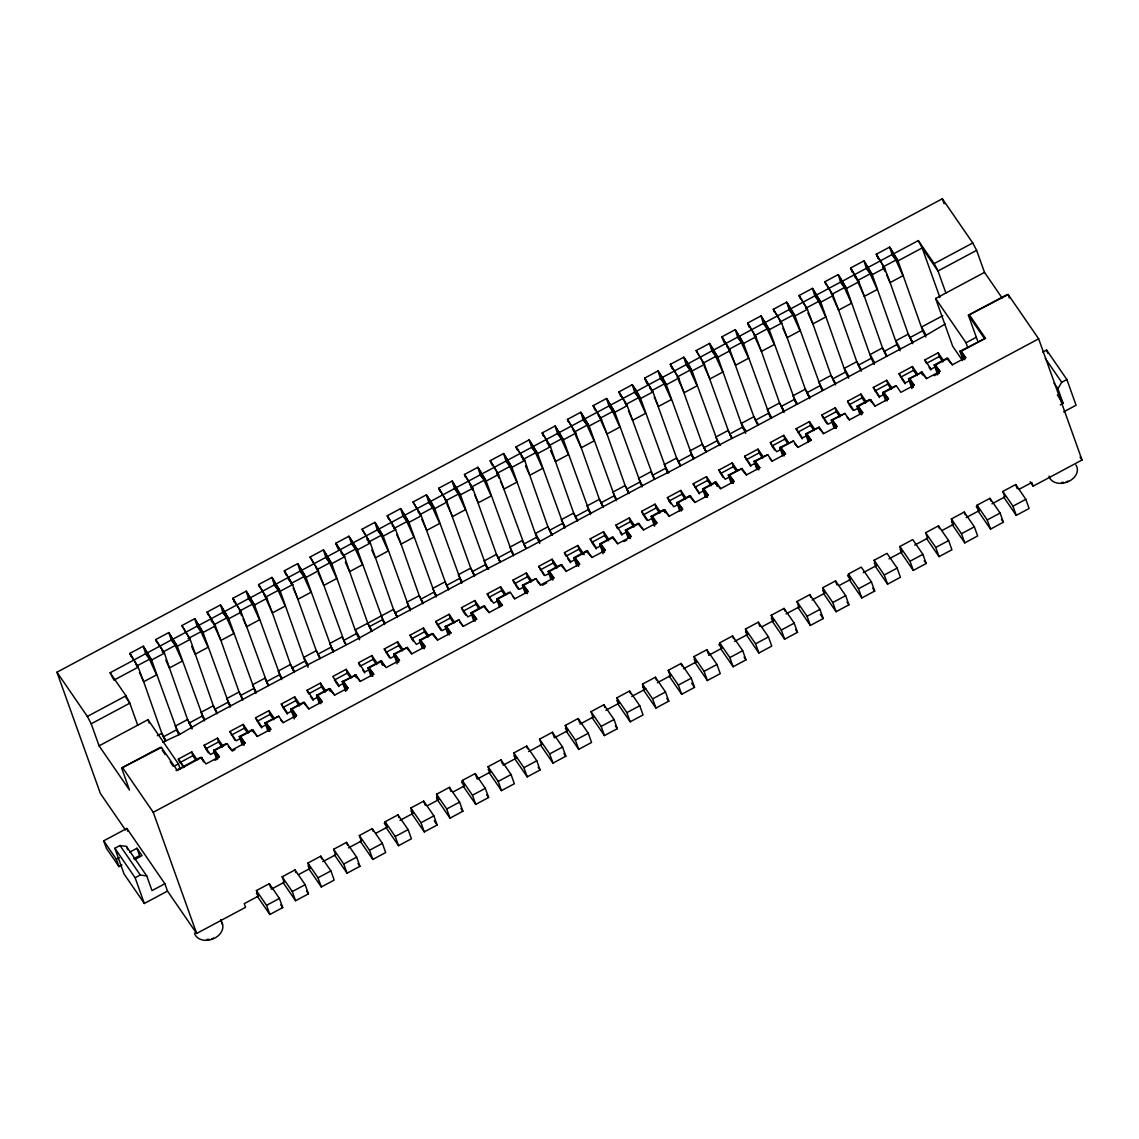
<?xml version="1.0" encoding="UTF-8"?>
<svg xmlns="http://www.w3.org/2000/svg" width="1139" height="1139" viewBox="0 0 1139 1139"><rect width="100%" height="100%" fill="white"/><g stroke="black" fill="none" stroke-linecap="round" stroke-linejoin="round"><path stroke-width="1.5" d="M1060.281 404.914L1063.143 403.391L1057.889 388.698L1061.719 382.277L1066.873 379.529L1046.599 350.029L1042.726 352.093M162.663 742.258L179.706 734.413L204.806 719.72L294.389 671.825C324.572 655.822 355.624 641.001 384.982 623.375L474.55 575.48C504.748 559.477 535.786 544.656 565.158 527.03L654.726 479.135C685.55 464.185 714.922 446.118 745.96 431.61L926.121 335.265L945.27 324.003M125.461 829.947L100.346 793.399L56.95 672.209L942.352 198.756L972.763 242.977L976.621 250.338L984.509 272.378L1002.163 298.062M217.065 713.769L213.32 705.753L190.17 639.378L181.884 625.567L194.755 618.691L203.041 632.501L230.163 707.148M313.367 562.552L310.064 557.028L323.448 549.881L331.734 563.677L356.45 633.597L359.582 639.776M397.24 617.423L393.482 609.408L370.332 543.032L362.045 529.222L374.916 522.345L383.202 536.156L410.339 610.803M487.478 569.415L460.427 494.867L452.14 481.057L438.757 488.218L447.043 502.028L470.706 568.119L458.348 574.725L462.192 582.086L459.401 578.541L446.531 585.418L421.302 515.782L413.016 501.972L426.399 494.824L430.827 501.274L434.685 508.635L461.822 583.268M729.131 432.848L704.429 364.38L696.143 350.584L709.526 343.423L717.812 357.233L742.528 427.139L745.646 433.333M204.436 720.902L177.3 646.269L168.757 632.586L155.63 639.605L164.429 653.145L151.558 660.022L143.272 646.226L129.889 653.373L138.175 667.183L113.985 680.125L110.127 672.765L145.65 653.701L151.558 660.022L178.624 734.584M147.714 652.675L171.391 639.933L177.3 646.269L190.17 639.378L181.884 625.567M173.185 639.05L197.118 626.179L203.041 632.501L215.385 625.895L207.099 612.084L220.496 604.923L228.768 618.733L255.905 693.38M199.183 625.14L222.86 612.412L228.768 618.733L241.126 612.127L232.84 598.317L246.223 591.169L254.51 604.98L281.646 679.613M224.924 611.372L248.601 598.644L254.51 604.98L266.868 598.374L258.581 584.563L271.965 577.402L280.251 591.212L304.981 661.118L308.085 667.312M250.665 597.619L274.342 584.877L280.251 591.212L292.609 584.606L284.323 570.796L297.706 563.634L305.992 577.445L333.129 652.092M276.407 583.851L300.084 571.123L305.992 577.445L318.351 570.838L310.064 557.028M302.134 570.084L325.811 557.355L331.734 563.677L344.59 556.8L335.791 543.275L348.918 536.241L357.461 549.923L384.612 624.556M327.875 556.33L351.552 543.588L357.461 549.923L370.332 543.032L362.045 529.222M353.361 542.705L634.679 392.2L640.588 398.522L667.653 473.069M620.655 396.187L618.918 391.873L632.302 384.711L636.744 391.161L660.421 378.433L666.329 384.754L693.466 459.401M646.966 383.871L644.66 378.105L658.043 370.944L662.485 377.393L686.162 364.665L692.071 371.001L719.136 445.534M672.138 368.666L670.401 364.338L683.784 357.19L688.212 363.64L711.889 350.897L717.812 357.233L730.156 350.627L721.884 336.817L735.267 329.655L743.539 343.465L770.619 418.013M713.954 349.872L737.631 337.144L743.539 343.465L755.897 336.859L747.611 323.049L760.994 315.887L769.281 329.698L796.36 404.245M739.695 336.105L763.372 323.376L769.281 329.698L781.639 323.092L773.353 309.281L786.736 302.134L795.022 315.944L822.087 390.478M765.436 322.351L789.113 309.609L795.022 315.944L807.38 309.338L799.094 295.528L812.477 288.366L820.763 302.177L845.48 372.083L848.612 378.262M791.178 308.584L814.855 295.855L820.763 302.177L833.122 295.57L824.835 281.76L838.219 274.599L846.505 288.409L871.221 358.315L874.353 364.508M816.905 294.816L840.582 282.088L846.505 288.409L858.849 281.803L850.577 267.992L863.96 260.845L872.232 274.656L896.963 344.562L900.095 350.741M842.646 281.048L866.323 268.32L872.232 274.656L884.59 268.049L876.304 254.239L889.687 247.078L897.973 260.888L922.704 330.794L925.836 336.973M868.388 267.295L892.065 254.552L897.973 260.888L922.177 247.946L938.009 270.982L945.897 293.022M894.129 253.527L918.319 240.585L934.165 263.622L938.009 270.982L976.621 250.338M136.58 666.116L149.451 659.225L156.556 674.858L143.685 681.734L161.838 733.288L165.582 741.304M162.322 652.348L175.192 645.471L177.3 646.269L168.757 632.586L171.391 639.933L175.192 645.471L182.297 661.09L169.426 667.967L187.579 719.521L192.05 729.031M188.049 638.58L200.962 631.689L203.041 632.501L194.755 618.691L197.118 626.179L200.962 631.689L208.038 647.322L195.168 654.213L191.608 646.397M213.79 624.827L226.661 617.936L228.768 618.733L220.496 604.923L222.86 612.412L226.661 617.936L233.78 633.569L220.909 640.445L239.062 691.999L242.806 700.015M241.667 615.743L239.532 611.059L252.402 604.183L254.51 604.98L246.223 591.169L248.601 598.644L252.402 604.183L259.507 619.801L246.65 626.678L267.822 684.753M265.273 597.292L278.144 590.415L280.251 591.212L271.965 577.402L274.342 584.877L278.144 590.415L285.248 606.033L272.378 612.924L290.53 664.464L294.275 672.48M316.742 569.771L329.612 562.88L331.734 563.677L323.448 549.881L325.811 557.355L329.612 562.88L336.731 578.512L323.86 585.389L345.032 643.464M343.921 555.234L355.354 549.126L357.461 549.923L348.918 536.241L351.552 543.588L355.354 549.126L362.473 564.745L349.602 571.621L367.755 623.175L371.499 631.191M393.966 528.482L406.837 521.591L408.944 522.388L421.302 515.782L413.016 501.972M445.434 500.946L458.305 494.07L460.427 494.867L472.77 488.261L464.484 474.45L477.882 467.289L486.154 481.099L513.305 555.747M472.6 490.311L471.176 487.193L484.047 480.302L486.154 481.099L498.512 474.493L490.226 460.683L503.609 453.536L511.895 467.332L536.626 537.252L539.744 543.431M499.053 478.109L496.917 473.425L509.788 466.534L511.895 467.332L524.766 460.455L515.967 446.929L529.094 439.91L537.636 453.578L564.773 528.211M522.659 459.658L535.529 452.781L537.636 453.578L550.507 446.687L542.221 432.877L555.092 426L563.378 439.811L590.5 514.458M548.4 445.89L561.299 438.999L563.378 439.811L575.736 433.204L567.45 419.394L580.833 412.233L589.119 426.043L616.242 500.69M574.127 432.137L586.998 425.246L589.119 426.043L601.463 419.437L593.177 405.626L606.574 398.479L614.846 412.29L641.997 486.923M599.869 418.369L612.739 411.492L614.846 412.29L627.205 405.683L618.918 391.873L627.205 405.683L653.9 478.295M702.82 363.313L715.691 356.436L717.812 357.233L709.526 343.423L711.889 350.897L715.691 356.436L722.809 372.054L709.939 378.945L704.244 366.445M780.044 322.024L792.915 315.147L795.022 315.944L786.736 302.134L789.113 309.609L792.915 315.147L800.019 330.766L787.149 337.642L805.301 389.196L809.772 398.707M831.527 294.503L844.383 287.612L846.505 288.409L838.219 274.599L840.582 282.088L844.383 287.612L851.502 303.245L838.631 310.121L856.784 361.675L861.255 371.186M857.254 280.735L870.125 273.844L872.232 274.656L863.96 260.845L866.323 268.32L870.125 273.844L877.244 289.477L864.373 296.354L882.526 347.908L886.27 355.923M885.131 271.652L882.996 266.967L895.866 260.091L897.973 260.888L889.687 247.078L892.065 254.552L895.866 260.091L902.985 275.709L890.114 282.6L908.253 334.14L912.738 343.651M436.08 597.035L408.944 522.388L400.657 508.578L387.274 515.739L395.56 529.55L383.202 536.156L381.138 535.344L377.294 529.834L374.916 522.345L383.202 536.156L377.294 529.834M439.91 491.094L438.757 488.218L447.043 502.028L434.685 508.635L432.578 507.837L428.777 502.299L426.399 494.824L434.685 508.635L428.777 502.299M706.095 452.268L702.35 444.253L678.687 378.148L670.401 364.338L678.687 378.148L666.329 384.754L664.222 383.957L660.421 378.433L658.043 370.944L666.329 384.754L662.485 377.393M696.143 350.584L704.429 364.38L692.071 371.001L689.963 370.189L686.162 364.665L683.784 357.19L692.071 371.001L688.212 363.64M56.95 672.209L87.361 716.445L125.973 695.801L129.818 703.162L137.705 725.201M934.165 263.622L972.763 242.977M216.424 758.574L213.648 750.345L214.872 750.359L219.3 756.809L205.917 763.956L201.489 757.506L177.285 770.448L161.453 747.412L160.229 747.398L121.617 768.042L129.504 790.067L99.093 745.846L91.205 723.806L129.818 703.162L125.86 697.395M99.093 745.846L147.999 719.691L178.41 763.927L180.176 768.868M962.512 360.536L952.702 346.27L935.603 298.532L984.509 272.378M157.31 735.709L161.838 733.288L165.696 740.649L163.418 736.819L176.289 729.942L179.706 734.413L175.221 726.127L187.579 719.521L192.064 727.807L189.145 723.051L202.016 716.175L204.806 719.72L200.962 712.359L213.32 705.753L217.165 713.114L214.887 709.298L227.757 702.407L230.548 705.952L226.704 698.606L239.062 691.999L242.906 699.346L240.628 695.53L253.499 688.654L256.289 692.199L252.445 684.838L264.789 678.232L268.647 685.593L266.369 681.763L279.24 674.886L282.031 678.431L278.172 671.07L290.53 664.464L294.389 671.825L292.111 667.995L304.981 661.118L308.398 665.589L303.914 657.317L316.272 650.696L292.609 584.606L284.323 570.796L286.06 575.124M942.807 315.66L921.65 326.978L926.121 335.265M731.836 438.501L729.658 434.016L742.528 427.139L745.96 431.61L741.475 423.324L753.833 416.717L730.156 350.627L721.884 336.817L724.19 342.583M845.48 372.083L832.623 378.974L835.513 384.939M871.221 358.315L858.35 365.206L861.269 369.947L856.784 361.675L844.426 368.281L848.911 376.553M896.963 344.562L884.092 351.438L887.01 356.18L882.526 347.908L870.168 354.514L874.652 362.786M922.704 330.794L909.833 337.671L912.738 342.426L908.253 334.14L895.909 340.746L900.394 349.032M121.617 768.042L161.453 747.412M978.074 342.198L968.421 315.218L1008.243 294.588L1038.654 338.824L1082.05 459.999L1033.144 486.154L1030.14 481.783M191.751 751.911L178.367 759.072L179.934 762.603L192.804 755.726L191.751 751.911L197.175 759.813M205.148 747.668L204.095 745.305L217.478 738.157L222.917 746.059M235.033 740.35L229.836 731.551L243.219 724.39L248.658 732.292M268.961 710.622L270.014 714.438L257.143 721.314L255.577 717.784L268.961 710.622L274.385 718.524M282.358 706.379L281.319 704.016L294.702 696.869L300.127 704.756M320.443 683.101L321.497 686.902L308.626 693.793L307.06 690.262L320.443 683.101L325.868 691.003M351.609 677.235L346.171 669.333L332.787 676.495L339.123 685.706L343.594 683.329M371.912 655.566L372.966 659.381L360.109 666.258L358.529 662.727L371.912 655.566L377.351 663.468M389.467 657.773L384.27 648.959L397.653 641.812L403.078 649.714M413.386 641.371L410.012 635.206L423.395 628.045L428.819 635.946M449.136 614.277L450.19 618.093L437.319 624.969L435.753 621.438L449.136 614.277L454.561 622.179M462.534 610.034L461.48 607.671L474.863 600.524L480.302 608.411M491.507 601.392L487.221 593.917L500.605 586.756L506.043 594.658M526.346 572.988L527.4 576.804L514.529 583.681L512.963 580.15L526.346 572.988L531.771 580.89M543.901 575.181L538.704 566.382L552.088 559.221L557.512 567.122M577.829 545.467L578.883 549.269L566.012 556.159L564.446 552.614L577.829 545.467L584.165 554.679M591.226 541.21L590.173 538.861L603.556 531.699L608.995 539.601M629.298 517.932L630.365 521.747L617.495 528.624L615.914 525.093L629.298 517.932L634.736 525.834M655.039 504.178L656.092 507.98L643.222 514.871L641.656 511.326L655.039 504.178L660.463 512.066M670.771 503.737L667.397 497.572L680.78 490.411L686.205 498.312M699.232 493.913L693.138 483.804L706.522 476.643L711.946 484.545M723.165 477.526L718.866 470.037L732.249 462.89L737.688 470.777M750.715 466.392L744.607 456.269L757.99 449.122L763.429 457.024M771.402 444.865L770.348 442.516L783.732 435.354L789.17 443.256M802.183 438.871L796.09 428.748L809.473 421.587L814.898 429.488M835.214 407.833L836.268 411.635L823.397 418.526L821.831 414.98L835.214 407.833L840.639 415.721M848.612 403.576L847.558 401.227L860.942 394.066L866.38 401.967M879.408 397.582L873.3 387.459L886.683 380.298L892.122 388.2M900.095 376.055L899.041 373.692L912.424 366.544L917.863 374.432M925.822 362.287L924.783 359.938L938.166 352.777L943.59 360.679M217.478 738.157L218.546 741.959L205.675 748.85L208.38 752.794M231.416 735.082L244.273 728.205L243.219 724.39M294.702 696.869L295.756 700.67L282.885 707.561L287.412 714.139M334.368 680.026L347.238 673.149L346.171 669.333M385.836 652.505L398.707 645.614L397.653 641.812M411.578 638.737L424.448 631.86L423.395 628.045M474.863 600.524L475.931 604.325L463.06 611.216L465.78 615.16M488.802 597.448L501.673 590.557L500.605 586.756M540.27 569.913L553.141 563.036L552.088 559.221M603.556 531.699L604.624 535.515L591.753 542.392L596.281 548.97M668.963 501.103L681.834 494.226L680.78 490.411M694.705 487.335L707.575 480.459L706.522 476.643M720.446 473.568L733.317 466.691L732.249 462.89M746.187 459.814L759.058 452.923L757.99 449.122M783.732 435.354L784.785 439.17L771.915 446.047L774.634 449.99M797.656 432.279L810.527 425.402L809.473 421.587M860.942 394.066L862.009 397.881L849.139 404.758L852.755 410.026M874.88 390.99L887.751 384.114L886.683 380.298M900.607 377.223L913.478 370.346L912.424 366.544M926.349 363.469L939.219 356.578L938.166 352.777M173.996 766.276L178.41 763.927M967.78 347.694L966.014 342.754L976.308 337.258M215.015 760.283L217.876 758.759L213.648 750.345L226.006 743.739L227.216 743.753L231.658 750.202L245.042 743.041L240.6 736.591L239.389 736.577L242.166 744.806M267.907 731.053L265.131 722.809L266.341 722.824L270.783 729.273L257.4 736.435L252.958 729.985L251.747 729.971L239.389 736.577L243.618 744.991M294.204 718.937L290.858 709.056L303.216 702.436L304.44 702.45L308.868 708.914L322.252 701.752L317.824 695.303L316.599 695.288L319.376 703.518M320.828 703.703L316.599 695.288L328.957 688.682L330.182 688.696L334.61 695.146L347.993 687.984L343.565 681.535L342.341 681.521L345.672 691.401M397.155 663.88L393.823 654L395.034 654.014L399.476 660.463L386.093 667.611L381.65 661.161L380.44 661.147L368.082 667.753L370.858 675.997M448.068 634.708L445.292 626.464L446.516 626.478L450.944 632.928L437.561 640.09L433.133 633.64L431.909 633.626L419.551 640.232L422.341 648.475M473.81 620.94L471.033 612.711L483.392 606.105L484.602 606.119L489.044 612.568L502.427 605.407L497.985 598.957L496.775 598.943L499.551 607.172M500.292 605.962L496.775 598.943L509.133 592.337L510.343 592.351L514.785 598.801L528.169 591.639L523.726 585.19L522.516 585.175L525.293 593.419M576.761 565.884L573.985 557.654L575.209 557.669L579.637 564.118L566.254 571.265L561.826 564.816L560.602 564.802L548.243 571.408L551.034 579.651M603.058 553.768L599.726 543.887L600.951 543.901L605.379 550.351L591.995 557.512L587.567 551.062L586.343 551.048L573.985 557.654L578.213 566.069M628.244 538.363L625.468 530.119L626.678 530.133L631.12 536.583L617.737 543.744L613.295 537.295L612.084 537.281L599.726 543.887L603.955 552.301M654.541 526.246L651.209 516.366L652.419 516.38L656.861 522.829L643.478 529.977L639.036 523.527L637.826 523.513L625.468 530.119L629.696 538.548M651.209 516.366L656.861 522.829L655.423 524.78L651.209 516.366L663.553 509.759L664.777 509.774L669.219 516.223L682.603 509.062L678.161 502.612L676.936 502.598L679.727 510.827M676.936 502.598L682.603 509.062L681.165 511.012L676.936 502.598L689.294 495.992L690.519 496.006L694.947 502.456L708.33 495.294L703.902 488.845L702.678 488.83L705.454 497.074M731.195 483.306L728.419 475.063L729.643 475.077L734.071 481.541L720.688 488.688L716.26 482.238L715.036 482.224L702.678 488.83L706.906 497.245M885.629 400.729L882.853 392.485L884.063 392.499L888.505 398.949L875.122 406.11L870.68 399.661L869.47 399.647L857.112 406.253L859.888 414.482M887.082 400.9L882.853 392.485L895.211 385.879L896.421 385.893L900.864 392.343L914.247 385.196L909.805 378.732L908.595 378.718L911.926 388.613M962.839 359.44L960.063 351.196L961.288 351.211L965.715 357.66L952.332 364.822L947.904 358.372L946.68 358.358L934.322 364.964L937.668 374.845M969.645 315.232L985.477 338.269L960.063 351.196L964.292 359.611M214.872 750.359L227.216 743.753M240.6 736.591L252.958 729.985M266.341 722.824L278.699 716.217L283.127 722.667L296.524 715.52L292.082 709.056L290.858 709.056L295.086 717.47L296.524 715.52L290.858 709.056M292.082 709.056L304.44 702.45M317.824 695.303L330.182 688.696M343.565 681.535L355.909 674.929L360.351 681.378L373.734 674.217L369.292 667.767L368.082 667.753L372.311 676.182M369.292 667.767L381.65 661.161M395.034 654.014L407.392 647.408L411.82 653.857L425.217 646.696L420.775 640.246L419.551 640.232L423.779 648.646M420.775 640.246L433.133 633.64M446.516 626.478L458.875 619.872L463.302 626.322L476.686 619.175L472.258 612.725L471.033 612.711L475.262 621.125M472.258 612.725L484.602 606.119M497.985 598.957L510.343 592.351M523.726 585.19L536.085 578.584L540.512 585.033L553.91 577.872L549.468 571.422L548.243 571.408L552.472 579.836M549.468 571.422L561.826 564.816M575.209 557.669L587.567 551.062M600.951 543.901L613.295 537.295M626.678 530.133L639.036 523.527M652.419 516.38L664.777 509.774M678.161 502.612L690.519 496.006M703.902 488.845L716.26 482.238M729.643 475.077L741.987 468.471L746.429 474.92L759.813 467.773L755.371 461.323L754.16 461.309L756.937 469.539M755.371 461.323L767.729 454.717L772.171 461.167L785.554 454.005L781.112 447.556L779.902 447.542L782.678 455.785M781.112 447.556L793.47 440.95L797.912 447.399L811.295 440.238L806.853 433.788L805.629 433.774L808.419 442.017M806.853 433.788L819.212 427.182L823.639 433.632L837.023 426.484L832.595 420.035L831.37 420.02L834.147 428.25M832.595 420.035L844.953 413.429L849.381 419.878L862.764 412.717L858.336 406.267L857.112 406.253L861.34 414.667M858.336 406.267L870.68 399.661M884.063 392.499L896.421 385.893M909.805 378.732L922.163 372.126L926.605 378.589L939.988 371.428L935.546 364.978L934.322 364.964L938.55 373.378L934.265 375.671M935.546 364.978L947.904 358.372M961.288 351.211L985.477 338.269M214.901 752.139L210.43 754.531L204.095 745.305M240.642 738.371L236.172 740.763L229.836 731.551M266.369 724.618L261.913 726.995L255.577 717.784M292.111 710.85L287.654 713.242L281.319 704.016M317.852 697.082L313.396 699.474L307.06 690.262M369.335 669.561L364.864 671.939L358.529 662.727M395.062 655.793L390.606 658.185L384.27 648.959M420.804 642.026L416.347 644.418L410.012 635.206M446.545 628.272L442.089 630.65L435.753 621.438M472.286 614.505L467.816 616.897L461.48 607.671M498.028 600.737L493.557 603.129L487.221 593.917M523.755 586.984L519.299 589.361L512.963 580.15M549.496 573.216L545.04 575.594L538.704 566.382M575.238 559.448L570.781 561.84L564.446 552.614M600.979 545.681L596.509 548.073L590.173 538.861M626.721 531.927L622.25 534.305L615.914 525.093M652.448 518.16L647.991 520.551L641.656 511.326M678.189 504.392L673.733 506.784L667.397 497.572M703.93 490.638L699.474 493.016L693.138 483.804M729.672 476.871L725.201 479.248L718.866 470.037M755.413 463.103L750.943 465.495L744.607 456.269M781.14 449.336L776.684 451.727L770.348 442.516M806.882 435.582L802.426 437.96L796.09 428.748M832.623 421.814L828.167 424.206L821.831 414.98M858.365 408.047L853.894 410.439L847.558 401.227M884.106 394.293L879.635 396.671L873.3 387.459M909.833 380.526L905.377 382.903L899.041 373.692M935.575 366.758L931.118 369.15L924.783 359.938M232.171 751.114L235.033 749.576M542.463 585.19L546.748 582.883M623.973 541.595L626.834 540.071M257.286 896.236L269.843 914.489L282.714 907.612L279.425 898.429L269.288 883.693L256.417 890.57L258.382 896.08L244.23 903.654L245.54 907.327L196.648 933.467L153.252 812.292L1038.654 338.824M121.93 865.028L118.997 866.608L106.326 848.171L103.692 840.824L126.856 828.437L164.87 883.736L167.504 891.082L196.648 933.467M167.504 891.082L144.34 903.469L124.066 873.983L114.854 848.27L120.008 845.522L126.472 846.434L146.746 875.934L152 890.613L164.87 883.736M118.997 866.608L116.363 859.262L119.296 857.695M129.604 852.186L136.951 848.256L142.019 855.617L134.673 859.561M133.704 858.735L139.584 855.588L136.951 848.256M144.34 903.469L135.128 877.756L140.282 875.008L146.746 875.934M1063.712 411.834L1076.07 405.228L1066.873 379.529M271.253 889.203L284.124 882.312L282.159 876.802L295.029 869.925L305.167 884.676L308.441 893.844L295.57 900.735L283.027 882.483M298.418 874.667L309.865 868.559L307.886 863.049L320.757 856.158L330.894 870.908L334.183 880.091L321.312 886.968L308.769 868.715M322.736 861.668L335.606 854.791L333.627 849.281L346.498 842.404L356.635 857.14L359.924 866.323L347.053 873.2L334.51 854.948M348.477 847.9L361.348 841.023L359.369 835.513L372.239 828.637L382.377 843.373L385.665 852.556L372.795 859.447L360.237 841.18M375.642 833.378L387.075 827.256L385.11 821.746L397.981 814.869L408.118 829.619L411.407 838.802L398.536 845.679L385.979 827.427M399.946 820.379L412.816 813.502L410.852 807.992L423.722 801.101L433.859 815.851L437.134 825.035L424.278 831.911L411.72 813.659M427.111 805.857L438.558 799.735L436.579 794.225L449.449 787.348L459.587 802.084L462.875 811.267L450.005 818.158L436.493 798.496M461.466 781.98L464.299 785.967L462.32 780.457L475.191 773.58L485.328 788.33L488.617 797.499L475.746 804.39L463.203 786.138M488.19 769.523L490.041 772.214L488.062 766.704L500.932 759.813L511.069 774.563L514.358 783.746L501.487 790.623L488.93 772.37M513.888 755.783L515.768 758.446L513.803 752.936L526.674 746.059L536.811 760.795L540.1 769.978L527.229 776.855L514.671 758.602M541.509 744.678L539.544 739.168L552.415 732.292L562.552 747.042L565.827 756.211L552.97 763.102L540.413 744.835M565.357 728.262L567.25 730.911L565.271 725.415L578.142 718.524L588.279 733.274L591.568 742.457L578.697 749.334L566.154 731.081M592.992 717.157L591.013 711.647L603.884 704.756L614.021 719.506L617.31 728.689L604.439 735.566L591.896 717.314M616.84 700.727L618.733 703.389L616.754 697.88L629.625 691.003L639.762 705.739L643.051 714.922L630.18 721.813L617.623 703.546M642.581 686.974L644.46 689.622L642.496 684.112L655.366 677.235L665.503 691.985L668.792 701.154L655.922 708.045L643.364 689.793M670.202 675.868L668.237 670.358L681.108 663.468L691.245 678.218L694.519 687.401L681.663 694.277L669.106 676.025M694.05 659.438L695.943 662.101L693.964 656.591L706.835 649.714L716.972 664.45L720.261 673.633L707.39 680.51L694.847 662.257M708.6 655.338L721.685 648.333L719.706 642.823L732.576 635.946L742.713 650.696L746.002 659.865L733.132 666.756L720.588 648.49M745.532 631.917L747.426 634.565L745.447 629.07L758.318 622.179L768.455 636.929L771.744 646.112L758.873 652.989L746.316 634.736M771.274 618.15L773.153 620.812L771.188 615.302L784.059 608.411L794.196 623.161L797.485 632.344L784.614 639.221L772.057 620.969M798.895 607.044L796.93 601.534L809.801 594.658L819.938 609.393L823.212 618.577L810.356 625.468L797.798 607.201M812.093 599.982L824.636 593.277L822.657 587.767L835.528 580.89L845.665 595.64L848.954 604.823L836.083 611.7L823.54 593.447M838.93 585.631L850.377 579.523L848.398 574.013L861.269 567.122L871.406 581.872L874.695 591.056L861.824 597.932L849.281 579.68M863.248 572.632L876.119 565.756L874.14 560.246L887.01 553.369L897.148 568.105L900.436 577.288L887.566 584.165L875.008 565.912M888.99 558.879L901.846 551.988L899.881 546.478L912.752 539.601L922.889 554.351L926.178 563.52L913.307 570.411L900.75 552.159M914.717 545.111L927.587 538.22L925.623 532.725L938.493 525.834L948.63 540.584L951.905 549.767L939.049 556.644L926.491 538.391M941.896 530.575L953.329 524.467L951.35 518.957L964.22 512.08L974.358 526.816L977.646 535.999L964.776 542.876L952.232 524.623M966.199 517.576L979.07 510.699L977.091 505.189L989.962 498.312L1000.099 513.048L1003.388 522.232L990.517 529.122L977.974 510.856M991.941 503.822L1004.812 496.931L1002.833 491.422L1015.703 484.545L1025.84 499.295L1029.129 508.478L1016.259 515.355L1003.701 497.102M452.995 792.018L463.972 786.138M490.624 771.886L477.17 779.09L475.191 773.58M503.167 765.18L517.291 757.634M528.638 751.555L542.378 744.223M567.464 730.797L554.38 737.801L552.415 732.292M580.007 724.091L594.131 716.545M605.863 710.266L619.217 703.133M631.761 696.427L645.87 688.867M657.331 682.745L670.956 675.455M683.5 668.75L696.057 662.044M734.555 641.456L747.796 634.366M761.72 626.92L774.463 620.114M786.024 613.921L799.55 606.703M1019.092 489.3L1031.834 482.48L1033.144 486.154M269.843 914.489L266.554 905.32L279.425 898.429M295.57 900.735L292.296 891.552L305.167 884.676M321.312 886.968L318.023 877.785L330.894 870.908M347.053 873.2L343.764 864.031L356.635 857.14M372.795 859.447L369.506 850.264L382.377 843.373M398.536 845.679L395.247 836.496L408.118 829.619M424.278 831.911L420.989 822.728L433.859 815.851M450.005 818.158L446.716 808.975L459.587 802.084M475.746 804.39L472.457 795.207L485.328 788.33M501.487 790.623L498.199 781.439L511.069 774.563M527.229 776.855L523.94 767.686L536.811 760.795M552.97 763.102L549.681 753.918L562.552 747.042M578.697 749.334L575.409 740.151L588.279 733.274M604.439 735.566L601.15 726.383L614.021 719.506M630.18 721.813L626.891 712.63L639.762 705.739M655.922 708.045L652.633 698.862L665.503 691.985M681.663 694.277L678.374 685.094L691.245 678.218M707.39 680.51L704.101 671.341L716.972 664.45M733.132 666.756L729.843 657.573L742.713 650.696M758.873 652.989L755.584 643.806L768.455 636.929M784.614 639.221L781.326 630.038L794.196 623.161M810.356 625.468L807.067 616.284L819.938 609.393M836.083 611.7L832.794 602.517L845.665 595.64M861.824 597.932L858.535 588.749L871.406 581.872M887.566 584.165L884.277 574.996L897.148 568.105M913.307 570.411L910.018 561.228L922.889 554.351M939.049 556.644L935.76 547.46L948.63 540.584M964.776 542.876L961.487 533.707L974.358 526.816M990.517 529.122L987.228 519.939L1000.099 513.048M1016.259 515.355L1012.97 506.172L1025.84 499.295M922.163 372.126L908.595 378.718L912.809 387.146M844.953 413.429L831.37 420.02L835.599 428.435M819.212 427.182L805.629 433.774L809.16 440.793M793.47 440.95L779.902 447.542L784.116 455.956M767.729 454.717L754.16 461.309L758.389 469.724M741.987 468.471L728.419 475.063L732.648 483.491M536.085 578.584L522.516 585.175L526.731 593.59M458.875 619.872L445.292 626.464L449.521 634.879M407.392 647.408L393.823 654L398.038 662.414M355.909 674.929L342.341 681.521L346.569 689.935M278.699 716.217L265.131 722.809L269.345 731.224M203.924 762.062L201.489 757.506L200.265 757.492L176.075 770.434L177.285 770.448M882.996 266.967L884.59 268.049L890.114 282.6L886.555 274.784M807.921 312.94L812.89 323.889L807.38 309.338L805.786 308.256L818.656 301.379L820.763 302.177L812.477 288.366L814.855 295.855L818.656 301.379L825.761 316.998L812.89 323.889L831.043 375.429L835.528 383.715L831.043 375.429L818.685 382.035L823.17 390.321L819.753 385.85L806.882 392.727L809.786 397.483L805.301 389.196L792.958 395.803L797.428 404.089L794.011 399.618L781.14 406.495L784.045 412.475M678.687 378.148L677.093 377.08L689.963 370.189L697.068 385.822L684.197 392.699L678.517 380.198M496.917 473.425L498.512 474.493L525.207 547.119M471.176 487.193L472.77 488.261L496.447 554.366L500.192 562.381M239.532 611.059L241.126 612.127L246.65 626.678L243.091 618.876M608.938 405.954L614.846 412.29L606.574 398.479L608.938 405.954L612.739 411.492L619.858 427.111L606.987 433.987L625.14 485.541L628.885 493.557M583.196 419.722L589.119 426.043L580.833 412.233L583.196 419.722L586.998 425.246L594.117 440.878L581.246 447.755L599.399 499.309L603.143 507.325M557.469 433.489L563.378 439.811L555.092 426L557.469 433.489L561.299 438.999L568.375 454.632L555.505 461.523L573.657 513.063L577.402 521.078M546.962 442.9L550.507 446.687L555.505 461.523L550.536 450.588M531.728 447.243L537.636 453.578L529.094 439.91L531.728 447.243L535.529 452.781L542.634 468.4L529.763 475.276L547.916 526.83L551.66 534.846M521.221 456.654L524.766 460.455L529.763 475.276L525.506 465.908M505.987 461.01L511.895 467.332L503.609 453.536L505.987 461.01L509.788 466.534L516.907 482.167L504.036 489.044L500.477 481.228M480.245 474.778L486.154 481.099L477.882 467.289L480.245 474.778L484.047 480.302L491.165 495.935L478.295 502.812L474.735 494.995M454.504 488.531L460.427 494.867L452.14 481.057L454.504 488.531L458.305 494.07L465.424 509.688L452.553 516.579L446.858 504.079M403.035 516.067L408.944 522.388L400.657 508.578L403.035 516.067L406.837 521.591L413.941 537.224L401.07 544.1L419.223 595.654L422.968 603.67M366.786 539.245L370.332 543.032L368.224 542.235L381.138 535.344L388.214 550.977L375.343 557.868L371.784 550.052M341.045 552.999L344.59 556.8L349.602 571.621L345.331 562.253M162.065 650.611L164.429 653.145L169.426 667.967L165.867 660.164M965.715 357.66L960.063 351.196L964.89 359.568M946.68 358.358L952.332 364.822M939.988 371.428L934.322 364.964L939.148 373.336M926.605 378.589L920.938 372.111L922.519 374.831M914.247 385.196L908.595 378.718L913.407 387.089M882.853 392.485L888.505 398.949M869.47 399.647L875.122 406.11M862.764 412.717L857.112 406.253L861.924 414.624M847.117 417.287L849.381 419.878M837.023 426.484L831.37 420.02L836.183 428.378M819.126 428.463L823.639 433.632M811.295 440.238L805.629 433.774L809.644 440.75M794.509 443.527L797.912 447.399M785.554 454.005L779.902 447.542L783.917 454.518M769.907 458.576L772.171 461.167M759.813 467.773L754.16 461.309L758.973 469.667M741.902 469.752L746.429 474.92M734.071 481.541L728.419 475.063L733.231 483.434M717.399 486.296L715.036 482.224L720.688 488.688M708.33 495.294L702.678 488.83L707.49 497.202M689.294 495.992L694.947 502.456M665.133 512.465L663.553 509.759L669.219 516.223M637.826 523.513L643.478 529.977M631.12 536.583L625.468 530.119L630.28 538.491M612.084 537.281L617.737 543.744M605.379 550.351L599.726 543.887L604.538 552.258M586.343 551.048L591.995 557.512M579.637 564.118L573.985 557.654L578.797 566.012M560.602 564.802L566.254 571.265M553.91 577.872L548.243 571.408L553.07 579.779M537.124 581.161L540.512 585.033M528.169 591.639L522.516 585.175L527.329 593.547M512.522 596.21L514.785 598.801M496.775 598.943L502.427 605.407M484.516 607.386L489.044 612.568M471.033 612.711L476.686 619.175M459.914 622.449L463.302 626.322M450.944 632.928L445.292 626.464L449.307 633.441M431.909 633.626L437.561 640.09M425.217 646.696L419.551 640.232L424.377 648.604M407.306 648.675L411.82 653.857M399.476 660.463L393.823 654L398.636 662.357M382.804 665.219L380.44 661.147L384.954 666.329M373.734 674.217L368.082 667.753L372.894 676.125M360.351 681.378L354.699 674.914L356.407 677.648M347.993 687.984L342.341 681.521L347.153 689.892M330.538 691.387L328.957 688.682L334.61 695.146M316.599 695.288L322.252 701.752M303.216 702.436L308.868 708.914M280.877 720.09L283.127 722.667M270.783 729.273L265.131 722.809L269.943 731.181M251.747 729.971L257.4 736.435M245.042 743.041L239.389 736.577L244.202 744.949M228.27 746.316L231.658 750.202M213.648 750.345L219.3 756.809M854.535 276.521L858.849 281.803L864.373 296.354L857.966 282.301M830.957 292.922L833.122 295.57L838.631 310.121L832.936 297.621M779.475 320.458L781.639 323.092L787.149 337.642L782.892 328.274M753.747 334.225L755.897 336.859L761.421 351.41L779.56 402.964L784.045 411.236L779.56 402.964L767.216 409.57L771.701 417.842L768.27 413.372L755.399 420.263L757.577 424.733M726.924 346.669L730.156 350.627L728.561 349.545L741.432 342.668L743.539 343.465L735.267 329.655L737.631 337.144L741.432 342.668L748.551 358.287L735.68 365.178L729.273 351.111M702.265 361.746L704.429 364.38M649.714 387.958L652.946 391.916L676.609 458.02L680.353 466.036M625.055 403.035L627.205 405.683L625.61 404.601L638.481 397.725L640.588 398.522L652.946 391.916L644.66 378.105L652.946 391.916L651.351 390.848L664.222 383.957L671.327 399.59L658.456 406.466L654.199 397.084M598.231 415.479L601.463 419.437L606.987 433.987L600.58 419.935M572.49 429.246L575.736 433.204L581.246 447.755L575.551 435.255M469.539 484.303L472.77 488.261L464.484 474.45L465.652 477.326M444.879 499.38L447.043 502.028M418.056 511.824L421.302 515.782L419.707 514.714L432.578 507.837L439.682 523.456L426.812 530.333L421.843 519.398M392.314 525.592L395.56 529.55L401.07 544.1L396.813 534.732M316.186 568.204L318.351 570.838L323.86 585.389L318.165 572.889M288.281 579.324L292.609 584.606L291.014 583.524L303.885 576.647L305.992 577.445L297.706 563.634L300.084 571.123L303.885 576.647L310.99 592.28L298.119 599.157L293.15 588.222M263.622 594.401L266.868 598.374L272.378 612.924L265.985 598.858M211.071 620.613L215.385 625.895L220.909 640.445L214.502 626.379M136.011 664.55L138.175 667.183L143.685 681.734L139.428 672.366M184.005 766.86L178.367 759.072L183.635 767.572M976.237 506.713L979.07 510.699M951.435 521.804L953.329 524.467M899.967 549.34L901.846 551.988M874.225 563.093L876.119 565.756M847.544 575.537L850.377 579.523M822.742 590.628L824.636 593.277M718.851 644.347L721.685 648.333M436.664 797.072L438.558 799.735M410.923 810.84L412.816 813.502M384.242 823.283L387.075 827.256M256.503 893.417L258.382 896.08M1045.303 358.401L1061.719 382.277M1054.031 383.088L1057.889 388.698M1057.348 394.962L1063.143 403.391M1080.043 457.081L1082.05 459.999M984.267 338.255L968.421 315.218L1007.033 294.574L1008.243 294.588L1009.282 297.977M935.603 298.532L966.014 342.754M939.219 356.578L942.836 361.846M929.068 367.413L930.876 370.047M1002.833 491.422L1012.97 506.172M913.478 370.346L917.109 375.614M1001.452 519.427L1003.388 522.232M901.519 378.547L905.135 383.815M977.091 505.189L987.228 519.939M887.751 384.114L891.367 389.381M951.35 518.957L961.487 533.707M862.009 397.881L865.626 403.135M925.623 532.725L935.76 547.46M836.268 411.635L839.884 416.902M924.242 560.715L926.178 563.52M824.309 419.835L827.014 423.779M899.881 546.478L910.018 561.228M810.527 425.402L814.143 430.67M874.14 560.246L884.277 574.996M784.785 439.17L787.505 443.114M872.759 588.251L874.695 591.056M848.398 574.013L858.535 588.749M759.058 452.923L762.674 458.191M847.032 602.004L848.954 604.823M822.657 587.767L832.794 602.517M733.317 466.691L736.022 470.635M820.322 614.362L823.212 618.577M796.93 601.534L807.067 616.284M707.575 480.459L711.192 485.727M795.549 629.54L797.485 632.344M771.188 615.302L781.326 630.038M681.834 494.226L685.45 499.48M745.447 629.07L755.584 643.806M656.092 507.98L659.723 513.248M744.066 657.061L746.002 659.865M644.133 516.181L646.852 520.124M719.706 642.823L729.843 657.573M630.365 521.747L633.982 527.015M620.2 532.582L622.008 535.216M693.964 656.591L704.101 671.341M604.624 535.515L608.24 540.783M691.629 683.186L694.519 687.401M668.237 670.358L678.374 685.094M578.883 549.269L582.499 554.536M666.856 698.349L668.792 701.154M567.82 558.793L570.539 562.737M642.496 684.112L652.633 698.862M553.141 563.036L556.757 568.304M616.754 697.88L626.891 712.63M527.4 576.804L531.03 582.072M615.373 725.885L617.31 728.689M515.44 585.005L518.16 588.948M591.013 711.647L601.15 726.383M501.673 590.557L504.378 594.515M565.271 725.415L575.409 740.151M475.931 604.325L478.636 608.283M563.905 753.406L565.827 756.211M539.544 739.168L549.681 753.918M450.19 618.093L453.806 623.36M538.163 767.173L540.1 769.978M438.23 626.293L440.935 630.237M513.803 752.936L523.94 767.686M424.448 631.86L428.065 637.114M488.062 766.704L498.199 781.439M398.707 645.614L402.338 650.882M486.68 794.695L488.617 797.499M462.32 780.457L472.457 795.207M372.966 659.381L376.596 664.649M460.953 808.462L462.875 811.267M362.814 670.216L364.622 672.85M436.579 794.225L446.716 808.975M347.238 673.149L350.855 678.417M434.244 820.82L437.134 825.035M335.265 681.35L338.895 686.603M410.852 807.992L420.989 822.728M321.497 686.902L325.113 692.17M310.434 696.427L313.154 700.371M385.11 821.746L395.247 836.496M295.756 700.67L299.372 705.938M359.369 835.513L369.506 850.264M270.014 714.438L273.645 719.706M357.988 863.519L359.924 866.323M258.055 722.639L261.671 727.906M333.627 849.281L343.764 864.031M244.273 728.205L247.903 733.459M307.886 863.049L318.023 877.785M308.014 865.868L309.865 868.559M218.546 741.959L222.162 747.227M149.451 659.225L145.65 653.701L143.272 646.226L151.558 660.022M306.519 891.04L308.441 893.844M282.159 876.802L292.296 891.552M192.804 755.726L195.524 759.67M280.778 904.807L282.714 907.612M110.127 672.765L125.973 695.801M162.208 750.274L165.183 754.602M170.124 761.792L173.1 766.12M256.417 890.57L266.554 905.32M122.841 768.056L153.252 812.292M120.008 845.522L140.282 875.008M114.854 848.27L135.128 877.756M103.692 840.824L116.363 859.262M524.766 460.455L515.967 446.929L517.12 449.805M344.59 556.8L335.791 543.275L338.112 549.026M164.429 653.145L155.63 639.605L156.783 642.496M715.036 482.224L717.598 486.325M663.553 509.759L665.261 512.493M380.44 661.147L383.003 665.247M328.957 688.682L330.666 691.416M884.59 268.049L876.304 254.239L878.041 258.553M858.849 281.803L850.577 267.992L852.299 272.321M833.122 295.57L824.835 281.76L825.989 284.636M807.38 309.338L799.094 295.528L800.247 298.404M781.639 323.092L773.353 309.281L774.506 312.171M755.897 336.859L747.611 323.049L749.348 327.377M601.463 419.437L593.177 405.626L594.914 409.955M575.736 433.204L567.45 419.394L568.603 422.284M550.507 446.687L542.221 432.877L543.175 435.881M498.512 474.493L490.226 460.683L491.963 465.011M395.56 529.55L387.274 515.739L388.427 518.629M315.033 565.314L318.351 570.838M266.868 598.374L258.581 584.563L259.735 587.439M241.126 612.127L232.84 598.317L234.577 602.645M215.385 625.895L207.099 612.084L208.266 614.975M138.175 667.183L129.889 653.373L131.042 656.263M729.658 434.016L731.936 437.846L728.092 430.485L715.733 437.091L720.218 445.377L716.787 440.907L703.916 447.784L706.194 451.613L702.35 444.253L689.992 450.859L693.85 458.22L691.06 454.66L678.189 461.551L680.467 465.367L676.609 458.02L664.265 464.627L668.735 472.899L665.318 468.428L652.448 475.319L654.726 479.135L650.867 471.774L638.523 478.38L642.368 485.741L639.577 482.196L626.706 489.072L628.984 492.902L625.14 485.541L612.782 492.148L616.626 499.508L613.836 495.963L600.965 502.84L603.243 506.67L599.399 499.309L587.041 505.915L590.885 513.276L588.094 509.717L575.223 516.608L577.501 520.423L573.657 513.063L561.299 519.669L565.158 527.03L562.367 523.484L549.496 530.361L552.401 535.116L547.916 526.83L535.558 533.436L540.043 541.723L536.626 537.252L523.755 544.129L526.033 547.959L522.175 540.598L509.831 547.204L513.675 554.565L510.884 551.005L498.014 557.896L500.292 561.712L496.447 554.366L484.089 560.972L488.574 569.244L485.143 564.773L472.272 571.65L474.45 576.135M447.3 586.699L448.809 589.247L444.965 581.887L432.606 588.493L436.465 595.854L433.674 592.308L420.804 599.185L423.082 603.001L419.223 595.654L406.865 602.26L410.723 609.607L407.933 606.062L395.062 612.953L397.34 616.769L393.482 609.408L355.396 629.782L359.881 638.068L356.45 633.597L343.579 640.474L345.857 644.304L342.013 636.943L329.655 643.549L333.499 650.91L330.709 647.351L317.838 654.242L320.016 658.726M367.755 623.175L372.225 631.462L369.321 626.706L382.191 619.83L384.982 623.375L381.138 616.014M918.319 240.585L922.177 247.946L939.917 297.521M636.744 391.161L640.588 398.522L632.302 384.711L634.679 392.2L638.481 397.725L645.599 413.343L632.729 420.234L628.457 410.852M87.361 716.445L91.205 723.806M447.257 586.912L448.709 589.902M201.489 757.506L202.884 760.767M1046.599 350.029L1047.738 353.247M942.352 198.756L944.146 203.724M1015.703 484.545L1017.184 488.674M989.962 498.312L990.944 501.06M964.22 512.08L965.217 514.828M938.493 525.834L939.476 528.596M835.528 580.89L837.008 585.019M809.801 594.658L810.783 597.406M784.059 608.411L785.042 611.173M758.318 622.179L759.798 626.308M732.576 635.946L733.559 638.694M706.835 649.714L708.316 653.843M681.108 663.468L682.09 666.23M655.366 677.235L656.349 679.983M629.625 691.003L630.607 693.751M603.884 704.756L604.866 707.518M578.142 718.524L579.623 722.653M526.674 746.059L527.656 748.807M500.932 759.813L502.413 763.942M449.449 787.348L450.93 791.477M423.722 801.101L425.189 805.245M397.981 814.869L398.963 817.631M372.239 828.637L373.222 831.385M346.498 842.404L347.48 845.152M320.757 856.158L321.753 858.92M295.029 869.925L296.012 872.673M269.288 883.693L270.769 887.822M220.795 919.557L222.589 924.569M147.999 719.691L149.181 722.98M126.856 828.437L127.91 831.385M126.472 846.434L127.639 849.708M1075.914 464.997A14.722 11.02 -19.7 0 1 1067.642 481.911A14.722 11.02 -19.7 0 1 1048.976 476.145M213.634 938.038A8.827 6.606 -19.7 0 1 211.512 938.906M209.263 939.362A8.827 6.606 -19.7 0 1 207.07 939.333M221.393 921.949A14.722 11.02 -19.7 0 1 213.121 938.863A14.722 11.02 -19.7 0 1 194.456 933.097M1068.154 481.085A8.827 6.606 -19.7 0 1 1066.033 481.968M1063.783 482.409A8.827 6.606 -19.7 0 1 1061.591 482.381M767.173 328.9L754.303 335.791L761.421 351.41L774.292 344.533L767.173 328.9L763.372 323.376L760.994 315.887L769.281 329.698L767.173 328.9M758.318 425.004L753.833 416.717L758.318 425.004M474.55 575.48L470.706 568.119L474.55 575.48M320.116 658.057L316.272 650.696L320.116 658.057"/></g></svg>
